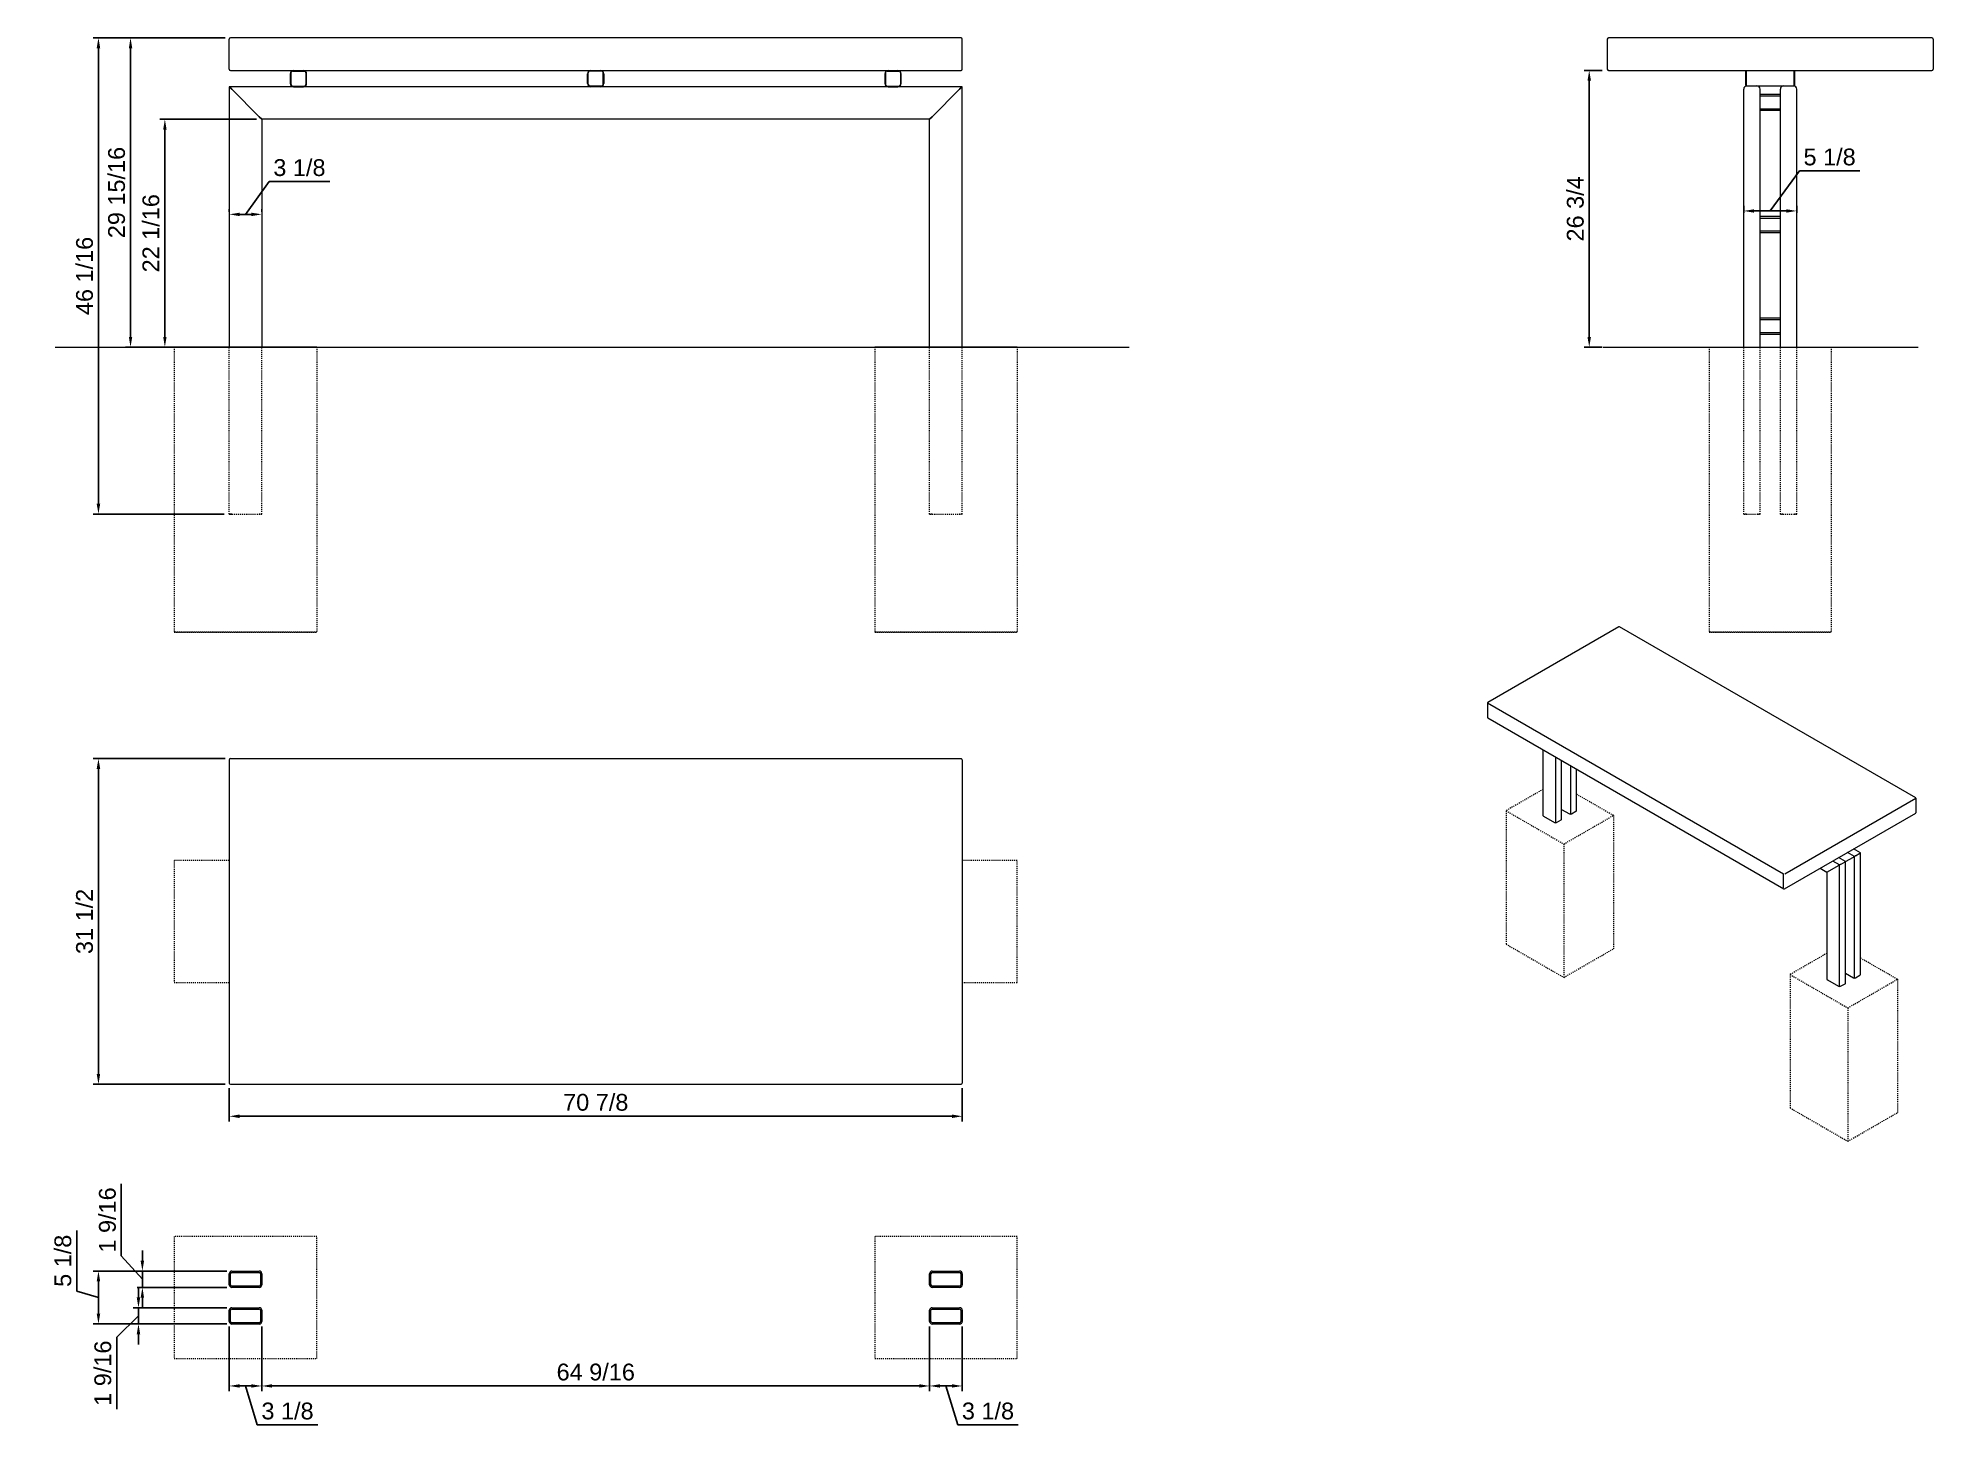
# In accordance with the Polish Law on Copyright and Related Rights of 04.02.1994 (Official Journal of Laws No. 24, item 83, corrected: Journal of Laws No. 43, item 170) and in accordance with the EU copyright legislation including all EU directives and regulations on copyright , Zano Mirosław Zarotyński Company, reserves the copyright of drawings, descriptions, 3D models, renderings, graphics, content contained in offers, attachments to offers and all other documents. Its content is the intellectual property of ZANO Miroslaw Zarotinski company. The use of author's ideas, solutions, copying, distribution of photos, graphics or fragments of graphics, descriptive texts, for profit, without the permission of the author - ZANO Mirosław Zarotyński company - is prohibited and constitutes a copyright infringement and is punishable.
# Model space of a CAD drawing. Header units: inches. Extents: x -9 to 174, y -11 to 124.
import ezdxf

# ---------------------------------------------------------------- set-up
doc = ezdxf.new("R2010")
doc.units = ezdxf.units.IN
doc.linetypes.add('HIDDEN', pattern=[1.905, 1.27, -0.635])
for name, color, linetype, lineweight in [('ZANO_R', 7, 'Continuous', 0), ('ZANO_R_przerywana', 250, 'HIDDEN', 0), ('ZANO_W', 1, 'Continuous', 0)]:
    doc.layers.add(name, color=color, linetype=linetype, lineweight=lineweight)
doc.styles.get("Standard").update_dxf_attribs({"font": 'arial.ttf'})
doc.dimstyles.new('amerykanie', dxfattribs={"dimtxt": 50, "dimasz": 50, "dimexe": 0.5, "dimexo": 0.5, "dimgap": 1, "dimtad": 1, "dimdec": 0, "dimzin": 0, "dimlunit": 5, "dimtxsty": 'Standard', "dimcen": 0.09, "dimclrd": 1, "dimclre": 1, "dimclrt": 1, "dimazin": 0, "dimtfac": 1, "dimtdec": 0, "dimtmove": 0, "dimatfit": 3, "dimfxl": 1, "dimtzin": 0, "dimarcsym": 1})

# ---------------------------------------------------------------- blocks, each defined once
blk = doc.blocks.new('*D366')
at = {"layer": 'ZANO_W', "color": 1, "lineweight": -2}
for p, q in [((8.67, 124.34), (-4.09, 124.34)), ((-3.59, 123.34), (-3.59, 79.28)), ((8.56, 78.28), (-4.09, 78.28))]:
    blk.add_line(p, q, dxfattribs=at)
at = {"layer": 'ZANO_W', "color": 1}
for points in [[(-3.42, 123.34), (-3.76, 123.34), (-3.59, 124.34)], [(-3.76, 79.28), (-3.42, 79.28), (-3.59, 78.28)]]:
    blk.add_solid(points, dxfattribs=at)
at = {"layer": 'ZANO_W', "color": 1, "insert": (-4.93, 101.31), "char_height": 1.625, "attachment_point": 5, "rotation": 90}
blk.add_mtext('46 1/16', dxfattribs=at)
blk = doc.blocks.new('*D367')
at = {"layer": 'ZANO_W', "color": 1, "lineweight": -2}
for p, q in [((11.7, 116.47), (2.33, 116.47)), ((2.83, 115.47), (2.83, 95.42)), ((8.56, 94.42), (2.33, 94.42))]:
    blk.add_line(p, q, dxfattribs=at)
at = {"layer": 'ZANO_W', "color": 1}
for points in [[(3, 115.47), (2.67, 115.47), (2.83, 116.47)], [(2.67, 95.42), (3, 95.42), (2.83, 94.42)]]:
    blk.add_solid(points, dxfattribs=at)
at = {"layer": 'ZANO_W', "color": 1, "insert": (1.49, 105.44), "char_height": 1.625, "attachment_point": 5, "rotation": 90}
blk.add_mtext('22 1/16', dxfattribs=at)
blk = doc.blocks.new('*D368')
at = {"layer": 'ZANO_W', "color": 1, "lineweight": -2}
for p, q in [((8.67, 124.34), (-0.99, 124.34)), ((-0.49, 123.34), (-0.49, 95.42)), ((8.56, 94.42), (-0.99, 94.42))]:
    blk.add_line(p, q, dxfattribs=at)
at = {"layer": 'ZANO_W', "color": 1}
for points in [[(-0.32, 123.34), (-0.65, 123.34), (-0.49, 124.34)], [(-0.65, 95.42), (-0.32, 95.42), (-0.49, 94.42)]]:
    blk.add_solid(points, dxfattribs=at)
at = {"layer": 'ZANO_W', "color": 1, "insert": (-1.83, 109.38), "char_height": 1.625, "attachment_point": 5, "rotation": 90}
blk.add_mtext('29 15/16', dxfattribs=at)
blk = doc.blocks.new('*D369')
at = {"layer": 'ZANO_W', "color": 1, "lineweight": -2}
for p, q in [((8.67, 54.62), (-4.09, 54.62)), ((-3.59, 53.62), (-3.59, 24.12)), ((8.67, 23.12), (-4.09, 23.12))]:
    blk.add_line(p, q, dxfattribs=at)
at = {"layer": 'ZANO_W', "color": 1}
for points in [[(-3.42, 53.62), (-3.76, 53.62), (-3.59, 54.62)], [(-3.76, 24.12), (-3.42, 24.12), (-3.59, 23.12)]]:
    blk.add_solid(points, dxfattribs=at)
at = {"layer": 'ZANO_W', "color": 1, "insert": (-4.93, 38.87), "char_height": 1.625, "attachment_point": 5, "rotation": 90}
blk.add_mtext('31 1/2', dxfattribs=at)
blk = doc.blocks.new('*D370')
at = {"layer": 'ZANO_W', "color": 1, "lineweight": -2}
for p, q in [((9.06, 22.74), (9.06, 19.52)), ((79.92, 22.74), (79.92, 19.52)), ((10.06, 20.02), (78.92, 20.02))]:
    blk.add_line(p, q, dxfattribs=at)
at = {"layer": 'ZANO_W', "color": 1}
for points in [[(10.06, 20.19), (10.06, 19.85), (9.06, 20.02)], [(78.92, 19.85), (78.92, 20.19), (79.92, 20.02)]]:
    blk.add_solid(points, dxfattribs=at)
at = {"layer": 'ZANO_W', "color": 1, "insert": (44.49, 21.36), "char_height": 1.625, "attachment_point": 5}
blk.add_mtext('70 7/8', dxfattribs=at)
blk = doc.blocks.new('*D371')
at = {"layer": 'ZANO_W', "color": 1, "lineweight": -2}
for p, q in [((12.92, 110.44), (10.63, 107.27)), ((18.77, 110.44), (12.92, 110.44)), ((9.06, 107.52), (9.06, 107.77)), ((10.06, 107.27), (11.2, 107.27)), ((12.2, 107.52), (12.2, 107.77))]:
    blk.add_line(p, q, dxfattribs=at)
at = {"layer": 'ZANO_W', "color": 1}
for points in [[(10.06, 107.43), (10.06, 107.1), (9.06, 107.27)], [(11.2, 107.1), (11.2, 107.43), (12.2, 107.27)]]:
    blk.add_solid(points, dxfattribs=at)
at = {"layer": 'ZANO_W', "color": 1, "insert": (15.84, 111.78), "char_height": 1.625, "attachment_point": 5}
blk.add_mtext('3 1/8', dxfattribs=at)
blk = doc.blocks.new('*D372')
at = {"layer": 'ZANO_W', "color": 1, "lineweight": -2}
for p, q in [((-1.38, 13.47), (-1.38, 6.51)), ((-1.38, 6.51), (0.66, 4.26)), ((0.66, 6.04), (0.66, 7.04)), ((8.81, 5.04), (0.16, 5.04)), ((0.66, 5.04), (0.66, 3.47)), ((8.81, 3.47), (0.16, 3.47)), ((0.66, 2.47), (0.66, 1.47))]:
    blk.add_line(p, q, dxfattribs=at)
at = {"layer": 'ZANO_W', "color": 1}
for points in [[(0.49, 6.04), (0.82, 6.04), (0.66, 5.04)], [(0.82, 2.47), (0.49, 2.47), (0.66, 3.47)]]:
    blk.add_solid(points, dxfattribs=at)
at = {"layer": 'ZANO_W', "color": 1, "insert": (-2.72, 9.99), "char_height": 1.625, "attachment_point": 5, "rotation": 90}
blk.add_mtext('1 9/16', dxfattribs=at)
blk = doc.blocks.new('*D373')
at = {"layer": 'ZANO_W', "color": 1, "lineweight": -2}
for p, q in [((0.28, 2.5), (0.28, 3.5)), ((-1.82, -1.35), (0.28, 0.71)), ((8.81, 1.5), (-0.22, 1.5)), ((0.28, 1.5), (0.28, -0.07)), ((-1.82, -8.31), (-1.82, -1.35)), ((8.81, -0.07), (-0.22, -0.07)), ((0.28, -1.07), (0.28, -2.07))]:
    blk.add_line(p, q, dxfattribs=at)
at = {"layer": 'ZANO_W', "color": 1}
for points in [[(0.11, 2.5), (0.45, 2.5), (0.28, 1.5)], [(0.45, -1.07), (0.11, -1.07), (0.28, -0.07)]]:
    blk.add_solid(points, dxfattribs=at)
at = {"layer": 'ZANO_W', "color": 1, "insert": (-3.16, -4.83), "char_height": 1.625, "attachment_point": 5, "rotation": 90}
blk.add_mtext('1 9/16', dxfattribs=at)
blk = doc.blocks.new('*D374')
at = {"layer": 'ZANO_W', "color": 1, "lineweight": -2}
for p, q in [((-5.68, 8.97), (-5.68, 3.11)), ((8.81, 5.04), (-4.09, 5.04)), ((-3.59, 4.04), (-3.59, 0.93)), ((-5.68, 3.11), (-3.59, 2.48)), ((8.81, -0.07), (-4.09, -0.07))]:
    blk.add_line(p, q, dxfattribs=at)
at = {"layer": 'ZANO_W', "color": 1}
for points in [[(-3.42, 4.04), (-3.76, 4.04), (-3.59, 5.04)], [(-3.76, 0.93), (-3.42, 0.93), (-3.59, -0.07)]]:
    blk.add_solid(points, dxfattribs=at)
at = {"layer": 'ZANO_W', "color": 1, "insert": (-7.02, 6.04), "char_height": 1.625, "attachment_point": 5, "rotation": 90}
blk.add_mtext('5 1/8', dxfattribs=at)
blk = doc.blocks.new('*D375')
at = {"layer": 'ZANO_W', "color": 1, "lineweight": -2}
for p, q in [((9.06, -0.32), (9.06, -6.57)), ((12.2, -0.32), (12.2, -6.57)), ((10.06, -6.07), (11.2, -6.07)), ((11.76, -9.84), (10.63, -6.07)), ((17.62, -9.84), (11.76, -9.84))]:
    blk.add_line(p, q, dxfattribs=at)
at = {"layer": 'ZANO_W', "color": 1}
for points in [[(10.06, -5.9), (10.06, -6.23), (9.06, -6.07)], [(11.2, -6.23), (11.2, -5.9), (12.2, -6.07)]]:
    blk.add_solid(points, dxfattribs=at)
at = {"layer": 'ZANO_W', "color": 1, "insert": (14.69, -8.5), "char_height": 1.625, "attachment_point": 5}
blk.add_mtext('3 1/8', dxfattribs=at)
blk = doc.blocks.new('*D376')
at = {"layer": 'ZANO_W', "color": 1, "lineweight": -2}
for p, q in [((12.2, -0.32), (12.2, -6.57)), ((76.77, -0.32), (76.77, -6.57)), ((13.2, -6.07), (75.77, -6.07))]:
    blk.add_line(p, q, dxfattribs=at)
at = {"layer": 'ZANO_W', "color": 1}
for points in [[(13.2, -5.9), (13.2, -6.23), (12.2, -6.07)], [(75.77, -6.23), (75.77, -5.9), (76.77, -6.07)]]:
    blk.add_solid(points, dxfattribs=at)
at = {"layer": 'ZANO_W', "color": 1, "insert": (44.49, -4.73), "char_height": 1.625, "attachment_point": 5}
blk.add_mtext('64 9/16', dxfattribs=at)
blk = doc.blocks.new('*D377')
at = {"layer": 'ZANO_W', "color": 1, "lineweight": -2}
for p, q in [((76.77, -0.32), (76.77, -6.57)), ((79.92, -0.32), (79.92, -6.57)), ((77.77, -6.07), (78.92, -6.07)), ((79.48, -9.84), (78.35, -6.07)), ((85.33, -9.84), (79.48, -9.84))]:
    blk.add_line(p, q, dxfattribs=at)
at = {"layer": 'ZANO_W', "color": 1}
for points in [[(77.77, -5.9), (77.77, -6.23), (76.77, -6.07)], [(78.92, -6.23), (78.92, -5.9), (79.92, -6.07)]]:
    blk.add_solid(points, dxfattribs=at)
at = {"layer": 'ZANO_W', "color": 1, "insert": (82.41, -8.5), "char_height": 1.625, "attachment_point": 5}
blk.add_mtext('3 1/8', dxfattribs=at)
blk = doc.blocks.new('*D390')
at = {"layer": 'ZANO_W', "color": 1, "lineweight": -2}
for p, q in [((141.79, 121.19), (140.04, 121.19)), ((140.54, 120.19), (140.54, 95.42)), ((141.79, 94.42), (140.04, 94.42))]:
    blk.add_line(p, q, dxfattribs=at)
at = {"layer": 'ZANO_W', "color": 1}
for points in [[(140.71, 120.19), (140.37, 120.19), (140.54, 121.19)], [(140.37, 95.42), (140.71, 95.42), (140.54, 94.42)]]:
    blk.add_solid(points, dxfattribs=at)
at = {"layer": 'ZANO_W', "color": 1, "insert": (139.2, 107.8), "char_height": 1.625, "attachment_point": 5, "rotation": 90}
blk.add_mtext('26 3/4', dxfattribs=at)
blk = doc.blocks.new('*D391')
at = {"layer": 'ZANO_W', "color": 1, "lineweight": -2}
for p, q in [((160.86, 111.47), (158.04, 107.6)), ((166.71, 111.47), (160.86, 111.47)), ((155.48, 107.4), (155.48, 108.1)), ((156.48, 107.6), (159.6, 107.6)), ((160.6, 107.4), (160.6, 108.1))]:
    blk.add_line(p, q, dxfattribs=at)
at = {"layer": 'ZANO_W', "color": 1}
for points in [[(156.48, 107.76), (156.48, 107.43), (155.48, 107.6)], [(159.6, 107.43), (159.6, 107.76), (160.6, 107.6)]]:
    blk.add_solid(points, dxfattribs=at)
at = {"layer": 'ZANO_W', "color": 1, "insert": (163.78, 112.81), "char_height": 1.625, "attachment_point": 5}
blk.add_mtext('5 1/8', dxfattribs=at)

msp = doc.modelspace()

# ---------------------------------------------------------------- linework, layer by layer
at = {"layer": 'ZANO_R'}
for p, q in [((9.05503, 121.30849), (9.05503, 124.22188)), ((79.80306, 124.33999), (9.17314, 124.33999)), ((79.92117, 121.30849), (79.92117, 124.22188)), ((142.28806, 124.22188), (142.28806, 121.30849)), ((173.666, 124.33999), (142.40617, 124.33999)), ((173.78411, 124.22188), (173.78411, 121.30849)), ((9.17314, 121.19038), (79.80306, 121.19038)), ((15.0196, 120.97385), (15.0196, 119.83211)), ((15.17708, 121.13133), (16.31881, 121.13133)), ((16.47629, 120.97385), (16.47629, 119.83211)), ((43.75975, 119.83211), (43.75975, 120.97385)), ((45.05897, 121.13133), (43.91723, 121.13133)), ((45.21645, 119.83211), (45.21645, 120.97385)), ((72.49991, 120.97385), (72.49991, 119.83211)), ((72.65739, 121.13133), (73.79912, 121.13133)), ((73.9566, 120.97385), (73.9566, 119.83211)), ((142.40617, 121.19038), (173.666, 121.19038)), ((155.67388, 121.07227), (155.67388, 121.19038)), ((155.67388, 119.89117), (155.67388, 121.07227)), ((155.73294, 120.95416), (155.73294, 121.19038)), ((155.73294, 120.00928), (155.73294, 120.95416)), ((160.33923, 120.95416), (160.33923, 121.19038)), ((160.33923, 120.00928), (160.33923, 120.95416)), ((160.39829, 121.19038), (160.39829, 121.07227)), ((160.39829, 121.07227), (160.39829, 119.89117)), ((15.2755, 119.61558), (9.05503, 119.61558)), ((9.307, 119.36361), (9.05503, 119.61558)), ((9.05503, 119.61558), (9.05503, 94.41873)), ((9.05503, 119.61558), (9.307, 119.36361)), ((11.95267, 116.71794), (9.307, 119.36361)), ((14.96054, 120.87542), (14.96054, 119.93054)), ((15.17708, 119.67463), (16.31881, 119.67463)), ((15.2755, 119.61558), (16.22039, 119.61558)), ((44.01566, 119.61558), (16.22039, 119.61558)), ((16.53535, 119.93054), (16.53535, 120.87542)), ((43.7007, 119.93054), (43.7007, 120.87542)), ((45.05897, 119.67463), (43.91723, 119.67463)), ((44.96054, 119.61558), (44.01566, 119.61558)), ((72.75581, 119.61558), (44.96054, 119.61558)), ((45.2755, 120.87542), (45.2755, 119.93054)), ((72.44085, 120.87542), (72.44085, 119.93054)), ((72.65739, 119.67463), (73.79912, 119.67463)), ((72.75581, 119.61558), (73.7007, 119.61558)), ((79.92117, 119.61558), (73.7007, 119.61558)), ((74.01566, 119.93054), (74.01566, 120.87542)), ((77.02353, 116.71794), (79.6692, 119.36361)), ((79.6692, 119.36361), (79.92117, 119.61558)), ((79.92117, 119.61558), (79.6692, 119.36361)), ((79.92117, 94.41873), (79.92117, 119.61558)), ((155.47703, 94.41873), (155.47703, 119.37936)), ((155.67388, 119.77306), (155.67388, 119.89117)), ((155.73294, 119.77306), (155.67388, 119.77306)), ((155.73294, 119.69432), (155.73294, 120.00928)), ((155.73294, 119.69432), (155.94947, 119.69432)), ((155.94947, 119.69432), (156.89435, 119.69432)), ((156.89435, 119.69432), (159.17782, 119.69432)), ((157.05183, 94.41873), (157.05183, 119.37936)), ((159.02034, 94.41873), (159.02034, 119.37936)), ((159.17782, 119.69432), (160.1227, 119.69432)), ((160.1227, 119.69432), (160.33923, 119.69432)), ((160.33923, 119.69432), (160.33923, 120.00928)), ((160.33923, 119.77306), (160.39829, 119.77306)), ((160.39829, 119.89117), (160.39829, 119.77306)), ((160.59514, 94.41873), (160.59514, 119.37936)), ((157.05183, 118.90692), (159.02034, 118.90692)), ((157.05183, 118.74944), (159.02034, 118.74944)), ((157.05183, 117.48959), (159.02034, 117.48959)), ((157.05183, 117.33211), (159.02034, 117.33211)), ((12.20464, 116.46597), (11.95267, 116.71794)), ((11.95267, 116.71794), (12.20464, 116.46597)), ((76.77156, 116.46597), (12.20464, 116.46597)), ((12.20464, 116.46597), (12.20464, 94.41873)), ((76.77156, 116.46597), (77.02353, 116.71794)), ((77.02353, 116.71794), (76.77156, 116.46597)), ((76.77156, 94.41873), (76.77156, 116.46597)), ((157.05183, 107.09589), (159.02034, 107.09589)), ((157.05183, 106.89904), (159.02034, 106.89904)), ((157.05183, 105.67857), (159.02034, 105.67857)), ((157.05183, 105.52109), (159.02034, 105.52109)), ((157.05183, 97.25337), (159.02034, 97.25337)), ((157.05183, 97.09589), (159.02034, 97.09589)), ((157.05183, 95.83605), (159.02034, 95.83605)), ((157.05183, 95.67857), (159.02034, 95.67857)), ((-7.78083, 94.41873), (96.05434, 94.41873)), ((3.74007, 94.41873), (17.5196, 94.41873)), ((17.5196, 94.41873), (3.74007, 94.41873)), ((9.05503, 94.41873), (9.307, 94.41873)), ((9.307, 94.41873), (9.05503, 94.41873)), ((9.05503, 94.41873), (9.307, 94.41873)), ((9.307, 94.41873), (9.05503, 94.41873)), ((9.307, 94.41873), (11.95267, 94.41873)), ((11.95267, 94.41873), (12.20464, 94.41873)), ((12.20464, 94.41873), (11.95267, 94.41873)), ((11.95267, 94.41873), (12.20464, 94.41873)), ((12.20464, 94.41873), (11.95267, 94.41873)), ((71.4566, 94.41873), (85.23613, 94.41873)), ((85.23613, 94.41873), (71.4566, 94.41873)), ((76.77156, 94.41873), (77.02353, 94.41873)), ((77.02353, 94.41873), (76.77156, 94.41873)), ((76.77156, 94.41873), (77.02353, 94.41873)), ((77.02353, 94.41873), (76.77156, 94.41873)), ((77.02353, 94.41873), (79.6692, 94.41873)), ((79.6692, 94.41873), (79.92117, 94.41873)), ((79.92117, 94.41873), (79.6692, 94.41873)), ((79.6692, 94.41873), (79.92117, 94.41873)), ((79.92117, 94.41873), (79.6692, 94.41873)), ((9.05503, 78.277), (9.307, 78.277)), ((9.307, 78.277), (9.05503, 78.277)), ((9.05503, 78.277), (9.307, 78.277)), ((9.307, 78.277), (9.05503, 78.277)), ((143.39787, 67.3608), (130.72381, 60.04422)), ((172.10193, 50.82939), (143.46559, 67.3608)), ((130.68995, 59.98557), (130.68995, 58.62155)), ((130.69902, 60.01943), (159.33537, 43.48802)), ((130.72381, 58.5629), (159.36016, 42.03149)), ((136.06911, 55.47713), (136.06911, 49.11902)), ((9.05503, 54.49721), (9.05503, 23.23737)), ((9.17314, 54.61532), (79.80306, 54.61532)), ((79.92117, 54.49721), (79.92117, 23.23737)), ((137.28625, 54.77402), (137.28625, 48.41591)), ((137.86489, 48.75042), (137.86489, 54.44044)), ((138.72285, 53.94516), (138.72285, 49.24524)), ((139.3015, 49.57976), (139.3015, 53.61111)), ((137.86489, 49.70645), (138.62069, 49.27014)), ((138.82501, 49.27014), (139.25919, 49.52078)), ((159.45266, 43.48802), (172.12672, 50.8046)), ((172.13579, 49.40672), (172.13579, 50.77074)), ((136.11142, 49.06004), (137.18409, 48.4408)), ((137.3884, 48.4408), (137.82258, 48.69145)), ((159.42787, 42.03149), (172.10193, 49.34807)), ((166.75664, 45.4926), (166.08998, 45.87745)), ((162.85739, 44.01131), (163.52424, 43.62635)), ((163.56656, 43.65079), (164.63922, 44.27023)), ((164.74138, 44.32875), (164.07473, 44.7136)), ((165.32003, 44.66326), (164.65338, 45.04811)), ((164.74138, 32.5664), (164.74138, 44.32875)), ((164.84354, 44.38819), (165.27771, 44.63884)), ((165.32003, 44.6631), (166.07583, 45.09956)), ((165.32003, 32.90091), (165.32003, 44.66326)), ((166.17799, 45.15808), (165.51133, 45.54293)), ((166.17799, 33.39573), (166.17799, 45.15808)), ((166.28015, 45.21753), (166.71432, 45.46817)), ((166.75664, 33.73024), (166.75664, 45.4926)), ((159.33537, 42.12401), (159.33537, 43.48802)), ((163.52424, 43.62635), (163.52424, 33.2695)), ((163.56656, 33.21053), (164.63922, 32.59129)), ((165.32003, 33.85694), (166.07583, 33.42063)), ((166.28015, 33.42063), (166.71432, 33.67127)), ((164.84354, 32.59129), (165.27771, 32.84193)), ((9.17314, 23.11926), (79.80306, 23.11926)), ((9.05503, 3.72038), (9.05503, 4.79125)), ((9.18102, 3.72038), (9.18102, 4.79125)), ((9.307, 5.04321), (11.95267, 5.04321)), ((9.307, 4.91723), (11.95267, 4.91723)), ((12.07865, 4.79125), (12.07865, 3.72038)), ((12.20464, 4.79125), (12.20464, 3.72038)), ((76.77156, 3.72038), (76.77156, 4.79125)), ((76.89755, 3.72038), (76.89755, 4.79125)), ((77.02353, 5.04321), (79.6692, 5.04321)), ((77.02353, 4.91723), (79.6692, 4.91723)), ((79.79518, 4.79125), (79.79518, 3.72038)), ((79.92117, 4.79125), (79.92117, 3.72038)), ((11.95267, 3.5944), (9.307, 3.5944)), ((11.95267, 3.46841), (9.307, 3.46841)), ((79.6692, 3.5944), (77.02353, 3.5944)), ((79.6692, 3.46841), (77.02353, 3.46841)), ((9.05503, 0.17707), (9.05503, 1.24794)), ((9.18102, 0.17707), (9.18102, 1.24794)), ((9.307, 1.49991), (11.95267, 1.49991)), ((9.307, 1.37392), (11.95267, 1.37392)), ((11.95267, 0.05109), (9.307, 0.05109)), ((12.07865, 1.24794), (12.07865, 0.17707)), ((12.20464, 1.24794), (12.20464, 0.17707)), ((76.77156, 0.17707), (76.77156, 1.24794)), ((76.89755, 0.17707), (76.89755, 1.24794)), ((77.02353, 1.49991), (79.6692, 1.49991)), ((77.02353, 1.37392), (79.6692, 1.37392)), ((79.6692, 0.05109), (77.02353, 0.05109)), ((79.79518, 1.24794), (79.79518, 0.17707)), ((79.92117, 1.24794), (79.92117, 0.17707)), ((11.95267, -0.0749), (9.307, -0.0749)), ((79.6692, -0.0749), (77.02353, -0.0749))]:
    msp.add_line(p, q, dxfattribs=at)
msp.add_lwpolyline([(141.89435, 94.41873), (172.3444, 94.41873)], dxfattribs=at)
at = {"layer": 'ZANO_R', "flags": 128}
for points in [[(165.27771, 44.63884), (165.29568, 44.64921), (165.30903, 44.65692), (165.31725, 44.66166), (165.32003, 44.66326)], [(166.71432, 45.46817), (166.73229, 45.47854), (166.74564, 45.48625), (166.75386, 45.49099), (166.75664, 45.4926)]]:
    msp.add_lwpolyline(points, dxfattribs=at)
at = {"layer": 'ZANO_R'}
for centre, radius, start, end in [((9.17314, 124.22188), 0.11811, 90, 180), ((79.80306, 124.22188), 0.11811, 0, 90), ((142.40617, 124.22188), 0.11811, 90, 180), ((173.666, 124.22188), 0.11811, 0, 90), ((9.17314, 121.30849), 0.11811, 180, 270), ((15.2755, 120.87542), 0.31496, 90, 180), ((15.17708, 120.97385), 0.15748, 90, 180), ((16.22039, 120.87542), 0.31496, 0, 90), ((16.31881, 120.97385), 0.15748, 0, 90), ((44.01566, 120.87542), 0.31496, 90, 180), ((43.91723, 120.97385), 0.15748, 90, 180), ((44.96054, 120.87542), 0.31496, 0, 90), ((45.05897, 120.97385), 0.15748, 0, 90), ((72.75581, 120.87542), 0.31496, 90, 180), ((72.65739, 120.97385), 0.15748, 90, 180), ((73.7007, 120.87542), 0.31496, 0, 90), ((73.79912, 120.97385), 0.15748, 0, 90), ((79.80306, 121.30849), 0.11811, 270, 0), ((142.40617, 121.30849), 0.11811, 180, 270), ((173.666, 121.30849), 0.11811, 270, 0), ((15.2755, 119.93054), 0.31496, 180, 270), ((15.17708, 119.83211), 0.15748, 180, 270), ((16.22039, 119.93054), 0.31496, 270, 0), ((16.31881, 119.83211), 0.15748, 270, 0), ((44.01566, 119.93054), 0.31496, 180, 270), ((43.91723, 119.83211), 0.15748, 180, 270), ((44.96054, 119.93054), 0.31496, 270, 0), ((45.05897, 119.83211), 0.15748, 270, 0), ((72.75581, 119.93054), 0.31496, 180, 270), ((72.65739, 119.83211), 0.15748, 180, 270), ((73.7007, 119.93054), 0.31496, 270, 0), ((73.79912, 119.83211), 0.15748, 270, 0), ((155.79199, 119.37936), 0.31496, 90, 180), ((156.73687, 119.37936), 0.31496, 0, 90), ((159.3353, 119.37936), 0.31496, 90, 180), ((160.28018, 119.37936), 0.31496, 0, 90), ((143.43173, 67.30215), 0.06772, 60.0026883, 119.9973117), ((130.75767, 59.98557), 0.06772, 119.9973117, 180), ((130.75767, 58.62155), 0.06772, 180, 240.0026883), ((9.17314, 54.49721), 0.11811, 90, 180), ((79.80306, 54.49721), 0.11811, 0, 90), ((139.2292, 49.58697), 0.07266, 294.3746583, 354.3052007), ((172.06807, 50.77074), 0.06772, 0, 60.0026883), ((136.14141, 49.12623), 0.07266, 185.6947993, 245.6253417), ((137.28625, 48.63797), 0.22206, 242.6096722, 297.3903278), ((137.79259, 48.75763), 0.07266, 294.3746583, 354.3052008), ((138.72285, 49.4673), 0.22206, 242.6096722, 297.3903278), ((172.06807, 49.40672), 0.06772, 299.9973117, 0), ((159.39401, 42.09014), 0.06772, 240.0026883, 299.9973117), ((163.59654, 33.27671), 0.07266, 185.6947993, 245.6253417), ((166.17799, 33.61779), 0.22206, 242.6096722, 297.3903278), ((166.68433, 33.73745), 0.07266, 294.3746583, 354.3052007), ((164.74138, 32.78846), 0.22206, 242.6096722, 297.3903278), ((165.24773, 32.90812), 0.07266, 294.3746583, 354.3052007), ((9.17314, 23.23737), 0.11811, 180, 270), ((79.80306, 23.23737), 0.11811, 270, 0), ((9.307, 4.79125), 0.25197, 90, 180), ((9.307, 3.72038), 0.25197, 180, 270), ((9.307, 4.79125), 0.12598, 90, 180), ((9.307, 3.72038), 0.12598, 180, 270), ((11.95267, 4.79125), 0.25197, 0, 90), ((11.95267, 4.79125), 0.12598, 0, 90), ((11.95267, 3.72038), 0.25197, 270, 0), ((11.95267, 3.72038), 0.12598, 270, 0), ((77.02353, 4.79125), 0.25197, 90, 180), ((77.02353, 3.72038), 0.25197, 180, 270), ((77.02353, 4.79125), 0.12598, 90, 180), ((77.02353, 3.72038), 0.12598, 180, 270), ((79.6692, 4.79125), 0.25197, 0, 90), ((79.6692, 4.79125), 0.12598, 0, 90), ((79.6692, 3.72038), 0.25197, 270, 0), ((79.6692, 3.72038), 0.12598, 270, 0), ((9.307, 1.24794), 0.25197, 90, 180), ((9.307, 0.17707), 0.25197, 180, 270), ((9.307, 1.24794), 0.12598, 90, 180), ((9.307, 0.17707), 0.12598, 180, 270), ((11.95267, 1.24794), 0.25197, 0, 90), ((11.95267, 1.24794), 0.12598, 0, 90), ((11.95267, 0.17707), 0.25197, 270, 0), ((11.95267, 0.17707), 0.12598, 270, 0), ((77.02353, 1.24794), 0.25197, 90, 180), ((77.02353, 0.17707), 0.25197, 180, 270), ((77.02353, 1.24794), 0.12598, 90, 180), ((77.02353, 0.17707), 0.12598, 180, 270), ((79.6692, 1.24794), 0.25197, 0, 90), ((79.6692, 1.24794), 0.12598, 0, 90), ((79.6692, 0.17707), 0.25197, 270, 0), ((79.6692, 0.17707), 0.12598, 270, 0)]:
    msp.add_arc(centre, radius, start, end, dxfattribs=at)
for centre, start_param, end_param in [((164.74138, 44.3292), 0.78535753, 2.356153861), ((164.74138, 44.3292), 0.785357533, 2.356153858), ((165.17556, 44.57984), 0.000040632, 0.785357533), ((166.17799, 45.15854), 0.785357532, 2.356153859), ((166.17799, 45.15854), 0.785357533, 2.356153856), ((166.61216, 45.40918), 0.000040632, 0.785357533), ((163.66872, 43.70976), 2.356153859, 3.14155202), ((163.66872, 43.70976), 2.356153856, 3.141633287)]:
    msp.add_ellipse(centre, major_axis=(0.14447, 0.08342), ratio=0.000070373, start_param=start_param, end_param=end_param, dxfattribs=at)
at = {"layer": 'ZANO_R_przerywana', "ltscale": 0.05}
for p, q in [((3.74007, 94.41873), (3.74007, 66.85968)), ((3.74007, 94.41873), (3.74007, 66.85968)), ((9.05503, 78.277), (9.05503, 94.41873)), ((12.20464, 78.277), (12.20464, 94.41873)), ((17.5196, 94.41873), (17.5196, 66.85968)), ((17.5196, 94.41873), (17.5196, 66.85968)), ((71.4566, 94.41873), (71.4566, 66.85968)), ((71.4566, 94.41873), (71.4566, 66.85968)), ((76.77156, 78.277), (76.77156, 94.41873)), ((79.92117, 78.277), (79.92117, 94.41873)), ((85.23613, 94.41873), (85.23613, 66.85968)), ((85.23613, 94.41873), (85.23613, 66.85968)), ((152.13057, 94.41873), (152.13057, 66.85968)), ((152.13057, 94.41873), (152.13057, 66.85968)), ((155.47703, 78.277), (155.47703, 94.41873)), ((157.05183, 78.277), (157.05183, 94.41873)), ((159.02034, 78.277), (159.02034, 94.41873)), ((160.59514, 78.277), (160.59514, 94.41873)), ((163.9416, 94.41873), (163.9416, 66.85968)), ((163.9416, 94.41873), (163.9416, 66.85968)), ((9.307, 78.277), (11.95267, 78.277)), ((11.95267, 78.277), (12.20464, 78.277)), ((12.20464, 78.277), (11.95267, 78.277)), ((11.95267, 78.277), (12.20464, 78.277)), ((12.20464, 78.277), (11.95267, 78.277)), ((76.77156, 78.277), (77.02353, 78.277)), ((77.02353, 78.277), (76.77156, 78.277)), ((76.77156, 78.277), (77.02353, 78.277)), ((77.02353, 78.277), (76.77156, 78.277)), ((77.02353, 78.277), (79.6692, 78.277)), ((79.6692, 78.277), (79.92117, 78.277)), ((79.92117, 78.277), (79.6692, 78.277)), ((79.6692, 78.277), (79.92117, 78.277)), ((79.92117, 78.277), (79.6692, 78.277)), ((155.47703, 78.277), (155.729, 78.277)), ((155.729, 78.277), (155.47703, 78.277)), ((155.729, 78.277), (156.79986, 78.277)), ((156.79986, 78.277), (157.05183, 78.277)), ((157.05183, 78.277), (156.79986, 78.277)), ((159.02034, 78.277), (159.27231, 78.277)), ((159.27231, 78.277), (159.02034, 78.277)), ((159.27231, 78.277), (160.34317, 78.277)), ((160.34317, 78.277), (160.59514, 78.277)), ((160.59514, 78.277), (160.34317, 78.277)), ((3.74007, 66.85968), (17.5196, 66.85968)), ((17.5196, 66.85968), (3.74007, 66.85968)), ((71.4566, 66.85968), (85.23613, 66.85968)), ((85.23613, 66.85968), (71.4566, 66.85968)), ((152.13057, 66.85968), (163.9416, 66.85968)), ((163.9416, 66.85968), (152.13057, 66.85968)), ((136.06911, 51.64157), (132.49756, 49.57976)), ((132.49756, 49.57976), (138.08436, 46.35457)), ((132.49756, 49.57976), (132.49756, 36.67689)), ((142.87305, 49.11902), (139.3015, 51.18082)), ((138.08436, 46.35457), (142.87305, 49.11902)), ((142.87305, 49.11902), (142.87305, 36.21615)), ((138.08436, 46.35457), (138.08436, 33.4517)), ((9.05503, 44.7728), (3.74007, 44.7728)), ((3.74007, 44.7728), (3.74007, 32.96178)), ((85.23613, 44.7728), (79.92117, 44.7728)), ((85.23613, 32.96178), (85.23613, 44.7728)), ((132.49756, 36.67689), (138.08436, 33.4517)), ((138.08436, 33.4517), (142.87305, 36.21615)), ((163.52424, 35.79205), (159.9527, 33.73024)), ((170.32818, 33.2695), (166.75664, 35.33131)), ((159.9527, 33.73024), (165.5395, 30.50505)), ((159.9527, 33.73024), (159.9527, 20.82738)), ((165.5395, 30.50505), (170.32818, 33.2695)), ((170.32818, 33.2695), (170.32818, 20.36664)), ((3.74007, 32.96178), (9.05503, 32.96178)), ((79.92117, 32.96178), (85.23613, 32.96178)), ((165.5395, 30.50505), (165.5395, 17.60219)), ((159.9527, 20.82738), (165.5395, 17.60219)), ((165.5395, 17.60219), (170.32818, 20.36664)), ((17.5196, 8.38967), (3.74007, 8.38967)), ((3.74007, 8.38967), (3.74007, -3.42135)), ((17.5196, -3.42135), (17.5196, 8.38967)), ((85.23613, 8.38967), (71.4566, 8.38967)), ((71.4566, 8.38967), (71.4566, -3.42135)), ((85.23613, -3.42135), (85.23613, 8.38967)), ((3.74007, -3.42135), (17.5196, -3.42135)), ((71.4566, -3.42135), (85.23613, -3.42135))]:
    msp.add_line(p, q, dxfattribs=at)

# ---------------------------------------------------------------- dimensions: what is measured, and where the dimension line sits
at = {"layer": 'ZANO_W'}
for base, p1, p2, picture, middle in [((-3.58958, 78.277), (9.17314, 124.33999), (9.05503, 78.277), '*D366', (-4.92979, 101.30849)), ((-0.48751, 94.41873), (9.17314, 124.33999), (9.05503, 94.41873), '*D368', (-1.82772, 109.37936)), ((140.5386641315, 94.4187296789), (142.2880554886, 121.1903796789), (142.2880554886, 94.4187296789), '*D390', (139.1978984425, 107.8045546789)), ((2.83426, 94.41873), (12.20464, 116.46597), (9.05503, 94.41873), '*D367', (1.49404, 105.44235)), ((-3.58958, 23.11926), (9.17314, 54.61532), (9.17314, 23.11926), '*D369', (-4.93035, 38.86729)), ((-3.58958, -0.0749), (9.307, 5.04321), (9.307, -0.0749), '*D374', (-7.02, 3.61122))]:
    dim = msp.add_linear_dim(base=base, p1=p1, p2=p2, angle=90, dimstyle='amerykanie', override={"dimtxt": 1.625, "dimasz": 1, "dimgap": 0.5, "dimdec": 4, "dimaunit": 1, "dimadec": 1, "dimtdec": 4, "dimtmove": 1, "dimfrac": 2}, dxfattribs=at)
    dim.commit()
    dim.dimension.update_dxf_attribs({"geometry": picture, "text_midpoint": middle})
for base, p1, p2, picture, middle in [((12.20464, 107.26664), (9.05503, 107.01715), (12.20464, 107.01715), '*D371', (13.4163, 110.44175)), ((160.59514, 107.59521), (155.47703, 106.89904), (160.59514, 106.89904), '*D391', (161.35582, 111.4667))]:
    dim = msp.add_linear_dim(base=base, p1=p1, p2=p2, dimstyle='amerykanie', override={"dimtxt": 1.625, "dimasz": 1, "dimgap": 0.5, "dimdec": 4, "dimaunit": 1, "dimadec": 1, "dimtdec": 4, "dimtmove": 1, "dimfrac": 2}, dxfattribs=at)
    dim.commit()
    dim.dimension.update_dxf_attribs({"geometry": picture, "text_midpoint": middle, "dimtype": 160})
for base, p1, p2, picture, middle in [((79.92117, 20.02155), (9.05503, 23.23737), (79.92117, 23.23737), '*D370', (44.4881, 21.36176)), ((12.20464, -6.06556), (9.05503, 0.17707), (12.20464, 0.17707), '*D375', (12.26153, -8.49709)), ((76.77156, -6.06556), (12.20464, 0.17707), (76.77156, 0.17707), '*D376', (44.4881, -4.72535)), ((79.92117, -6.06556), (76.77156, 0.17707), (79.92117, 0.17707), '*D377', (79.97806, -8.49709))]:
    dim = msp.add_linear_dim(base=base, p1=p1, p2=p2, dimstyle='amerykanie', override={"dimtxt": 1.625, "dimasz": 1, "dimgap": 0.5, "dimdec": 4, "dimaunit": 1, "dimadec": 1, "dimtdec": 4, "dimtmove": 1, "dimfrac": 2}, dxfattribs=at)
    dim.commit()
    dim.dimension.update_dxf_attribs({"geometry": picture, "text_midpoint": middle})
for base, p1, p2, picture, middle in [((0.65768, 3.46841), (9.307, 5.04321), (9.307, 3.46841), '*D372', (-1.38323, 7.00527)), ((0.27901, -0.0749), (9.307, 1.49991), (9.307, -0.0749), '*D373', (-1.82171, -1.85173))]:
    dim = msp.add_linear_dim(base=base, p1=p1, p2=p2, angle=90, dimstyle='amerykanie', override={"dimtxt": 1.625, "dimasz": 1, "dimgap": 0.5, "dimdec": 4, "dimaunit": 1, "dimadec": 1, "dimtdec": 4, "dimtmove": 1, "dimfrac": 2}, dxfattribs=at)
    dim.commit()
    dim.dimension.update_dxf_attribs({"geometry": picture, "text_midpoint": middle, "dimtype": 160})

doc.saveas('drawing.dxf')
